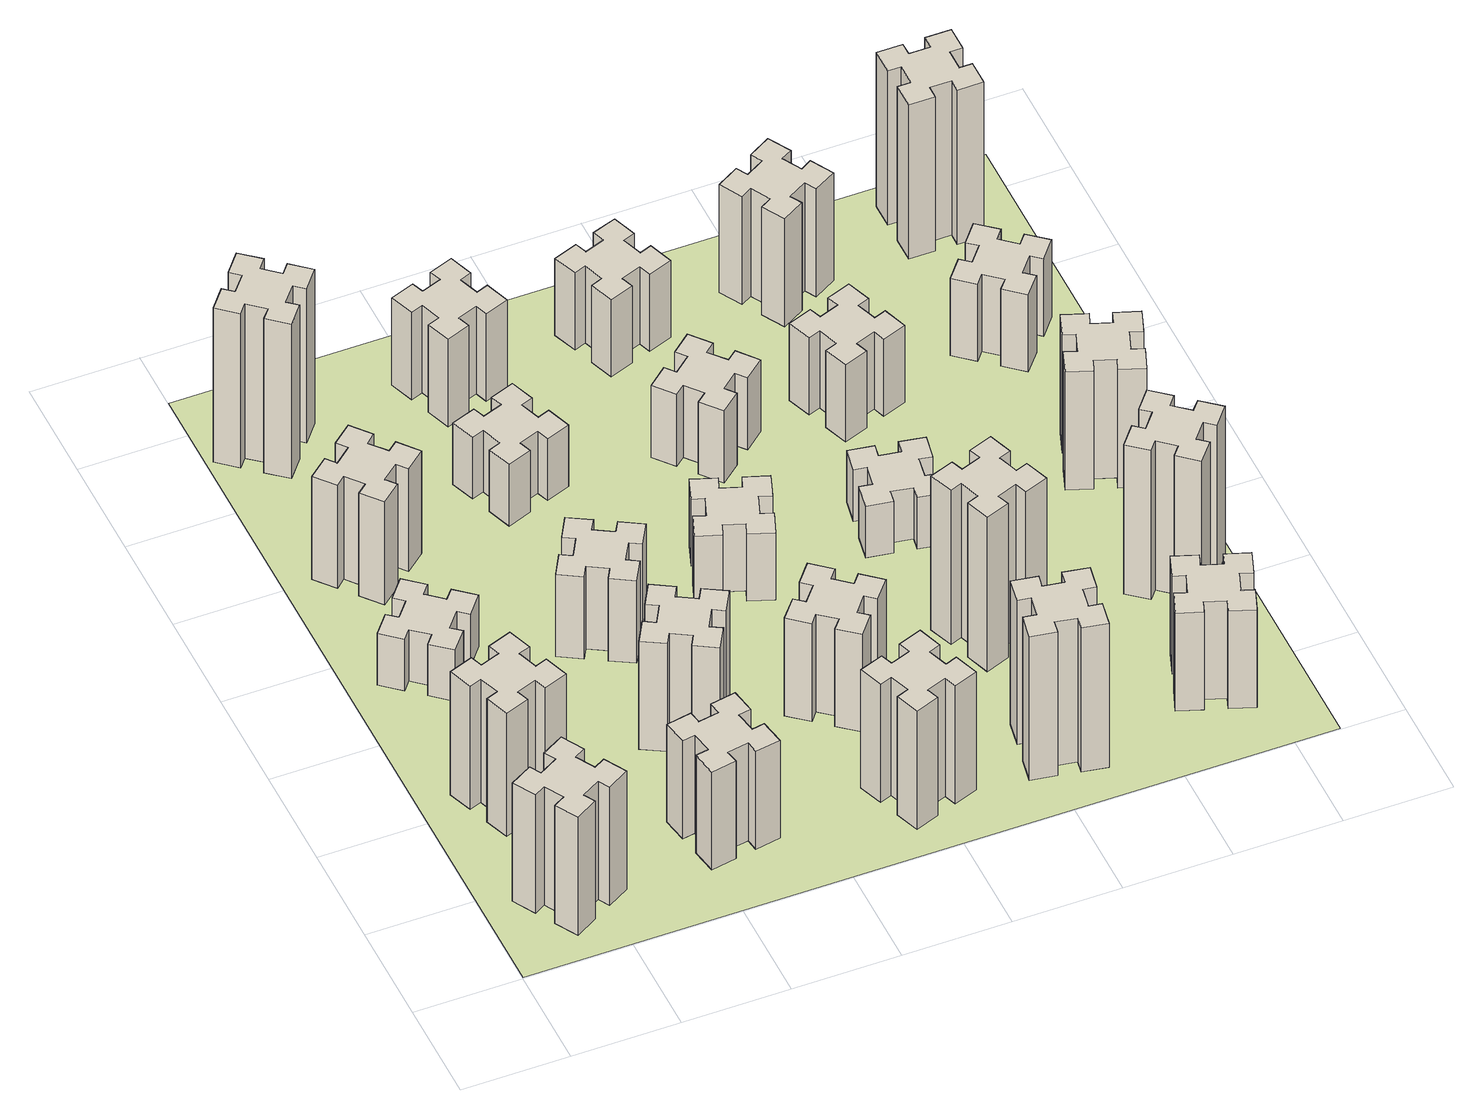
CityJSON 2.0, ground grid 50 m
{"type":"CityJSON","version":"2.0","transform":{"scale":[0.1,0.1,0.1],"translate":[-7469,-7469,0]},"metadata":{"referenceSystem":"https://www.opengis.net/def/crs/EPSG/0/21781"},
"CityObjects":{
"building1":{"type":"Building","attributes":{"class":"1000","function":"1000","usage":"1000","yearOfConstruction":2016,"roofType":"1000","measuredHeight":69,"storeysAboveGround":30,"storeysBelowGround":0},"geometry":[{"type":"Solid","lod":"1","boundaries":[[[[0,1,2,3,4,5,6,7,8,9,10,11,12,13,14,15,16,17,18,19]],[[17,16,20,21]],[[16,15,22,20]],[[15,14,23,22]],[[14,13,24,23]],[[13,12,25,24]],[[12,11,26,25]],[[11,10,27,26]],[[10,9,28,27]],[[9,8,29,28]],[[8,7,30,29]],[[7,6,31,30]],[[6,5,32,31]],[[5,4,33,32]],[[4,3,34,33]],[[3,2,35,34]],[[2,1,36,35]],[[1,0,37,36]],[[0,19,38,37]],[[19,18,39,38]],[[18,17,21,39]],[[24,25,26,27,28,29,30,31,32,33,34,35,36,37,38,39,21,20,22,23]]]]}]},
"building2":{"type":"Building","attributes":{"class":"1000","function":"1000","usage":"1000","yearOfConstruction":2016,"roofType":"1000","measuredHeight":72,"storeysAboveGround":30,"storeysBelowGround":0},"geometry":[{"type":"Solid","lod":"1","boundaries":[[[[40,41,42,43,44,45,46,47,48,49,50,51,52,53,54,55,56,57,58,59]],[[57,56,60,61]],[[56,55,62,60]],[[55,54,63,62]],[[54,53,64,63]],[[53,52,65,64]],[[52,51,66,65]],[[51,50,67,66]],[[50,49,68,67]],[[49,48,69,68]],[[48,47,70,69]],[[47,46,71,70]],[[46,45,72,71]],[[45,44,73,72]],[[44,43,74,73]],[[43,42,75,74]],[[42,41,76,75]],[[41,40,77,76]],[[40,59,78,77]],[[59,58,79,78]],[[58,57,61,79]],[[64,65,66,67,68,69,70,71,72,73,74,75,76,77,78,79,61,60,62,63]]]]}]},
"building3":{"type":"Building","attributes":{"class":"1000","function":"1000","usage":"1000","yearOfConstruction":2016,"roofType":"1000","measuredHeight":30,"storeysAboveGround":30,"storeysBelowGround":0},"geometry":[{"type":"Solid","lod":"1","boundaries":[[[[80,81,82,83,84,85,86,87,88,89,90,91,92,93,94,95,96,97,98,99]],[[97,96,100,101]],[[96,95,102,100]],[[95,94,103,102]],[[94,93,104,103]],[[93,92,105,104]],[[92,91,106,105]],[[91,90,107,106]],[[90,89,108,107]],[[89,88,109,108]],[[88,87,110,109]],[[87,86,111,110]],[[86,85,112,111]],[[85,84,113,112]],[[84,83,114,113]],[[83,82,115,114]],[[82,81,116,115]],[[81,80,117,116]],[[80,99,118,117]],[[99,98,119,118]],[[98,97,101,119]],[[104,105,106,107,108,109,110,111,112,113,114,115,116,117,118,119,101,100,102,103]]]]}]},
"building4":{"type":"Building","attributes":{"class":"1000","function":"1000","usage":"1000","yearOfConstruction":2016,"roofType":"1000","measuredHeight":60,"storeysAboveGround":30,"storeysBelowGround":0},"geometry":[{"type":"Solid","lod":"1","boundaries":[[[[120,121,122,123,124,125,126,127,128,129,130,131,132,133,134,135,136,137,138,139]],[[137,136,140,141]],[[136,135,142,140]],[[135,134,143,142]],[[134,133,144,143]],[[133,132,145,144]],[[132,131,146,145]],[[131,130,147,146]],[[130,129,148,147]],[[129,128,149,148]],[[128,127,150,149]],[[127,126,151,150]],[[126,125,152,151]],[[125,124,153,152]],[[124,123,154,153]],[[123,122,155,154]],[[122,121,156,155]],[[121,120,157,156]],[[120,139,158,157]],[[139,138,159,158]],[[138,137,141,159]],[[144,145,146,147,148,149,150,151,152,153,154,155,156,157,158,159,141,140,142,143]]]]}]},
"building5":{"type":"Building","attributes":{"class":"1000","function":"1000","usage":"1000","yearOfConstruction":2016,"roofType":"1000","measuredHeight":57,"storeysAboveGround":30,"storeysBelowGround":0},"geometry":[{"type":"Solid","lod":"1","boundaries":[[[[160,161,162,163,164,165,166,167,168,169,170,171,172,173,174,175,176,177,178,179]],[[177,176,180,181]],[[176,175,182,180]],[[175,174,183,182]],[[174,173,184,183]],[[173,172,185,184]],[[172,171,186,185]],[[171,170,187,186]],[[170,169,188,187]],[[169,168,189,188]],[[168,167,190,189]],[[167,166,191,190]],[[166,165,192,191]],[[165,164,193,192]],[[164,163,194,193]],[[163,162,195,194]],[[162,161,196,195]],[[161,160,197,196]],[[160,179,198,197]],[[179,178,199,198]],[[178,177,181,199]],[[184,185,186,187,188,189,190,191,192,193,194,195,196,197,198,199,181,180,182,183]]]]}]},
"building6":{"type":"Building","attributes":{"class":"1000","function":"1000","usage":"1000","yearOfConstruction":2016,"roofType":"1000","measuredHeight":90,"storeysAboveGround":30,"storeysBelowGround":0},"geometry":[{"type":"Solid","lod":"1","boundaries":[[[[200,201,202,203,204,205,206,207,208,209,210,211,212,213,214,215,216,217,218,219]],[[217,216,220,221]],[[216,215,222,220]],[[215,214,223,222]],[[214,213,224,223]],[[213,212,225,224]],[[212,211,226,225]],[[211,210,227,226]],[[210,209,228,227]],[[209,208,229,228]],[[208,207,230,229]],[[207,206,231,230]],[[206,205,232,231]],[[205,204,233,232]],[[204,203,234,233]],[[203,202,235,234]],[[202,201,236,235]],[[201,200,237,236]],[[200,219,238,237]],[[219,218,239,238]],[[218,217,221,239]],[[224,225,226,227,228,229,230,231,232,233,234,235,236,237,238,239,221,220,222,223]]]]}]},
"building7":{"type":"Building","attributes":{"class":"1000","function":"1000","usage":"1000","yearOfConstruction":2016,"roofType":"1000","measuredHeight":63,"storeysAboveGround":30,"storeysBelowGround":0},"geometry":[{"type":"Solid","lod":"1","boundaries":[[[[240,241,242,243,244,245,246,247,248,249,250,251,252,253,254,255,256,257,258,259]],[[257,256,260,261]],[[256,255,262,260]],[[255,254,263,262]],[[254,253,264,263]],[[253,252,265,264]],[[252,251,266,265]],[[251,250,267,266]],[[250,249,268,267]],[[249,248,269,268]],[[248,247,270,269]],[[247,246,271,270]],[[246,245,272,271]],[[245,244,273,272]],[[244,243,274,273]],[[243,242,275,274]],[[242,241,276,275]],[[241,240,277,276]],[[240,259,278,277]],[[259,258,279,278]],[[258,257,261,279]],[[264,265,266,267,268,269,270,271,272,273,274,275,276,277,278,279,261,260,262,263]]]]}]},
"building8":{"type":"Building","attributes":{"class":"1000","function":"1000","usage":"1000","yearOfConstruction":2016,"roofType":"1000","measuredHeight":48,"storeysAboveGround":30,"storeysBelowGround":0},"geometry":[{"type":"Solid","lod":"1","boundaries":[[[[280,281,282,283,284,285,286,287,288,289,290,291,292,293,294,295,296,297,298,299]],[[297,296,300,301]],[[296,295,302,300]],[[295,294,303,302]],[[294,293,304,303]],[[293,292,305,304]],[[292,291,306,305]],[[291,290,307,306]],[[290,289,308,307]],[[289,288,309,308]],[[288,287,310,309]],[[287,286,311,310]],[[286,285,312,311]],[[285,284,313,312]],[[284,283,314,313]],[[283,282,315,314]],[[282,281,316,315]],[[281,280,317,316]],[[280,299,318,317]],[[299,298,319,318]],[[298,297,301,319]],[[304,305,306,307,308,309,310,311,312,313,314,315,316,317,318,319,301,300,302,303]]]]}]},
"building9":{"type":"Building","attributes":{"class":"1000","function":"1000","usage":"1000","yearOfConstruction":2016,"roofType":"1000","measuredHeight":36,"storeysAboveGround":30,"storeysBelowGround":0},"geometry":[{"type":"Solid","lod":"1","boundaries":[[[[320,321,322,323,324,325,326,327,328,329,330,331,332,333,334,335,336,337,338,339]],[[337,336,340,341]],[[336,335,342,340]],[[335,334,343,342]],[[334,333,344,343]],[[333,332,345,344]],[[332,331,346,345]],[[331,330,347,346]],[[330,329,348,347]],[[329,328,349,348]],[[328,327,350,349]],[[327,326,351,350]],[[326,325,352,351]],[[325,324,353,352]],[[324,323,354,353]],[[323,322,355,354]],[[322,321,356,355]],[[321,320,357,356]],[[320,339,358,357]],[[339,338,359,358]],[[338,337,341,359]],[[344,345,346,347,348,349,350,351,352,353,354,355,356,357,358,359,341,340,342,343]]]]}]},
"building10":{"type":"Building","attributes":{"class":"1000","function":"1000","usage":"1000","yearOfConstruction":2016,"roofType":"1000","measuredHeight":69,"storeysAboveGround":30,"storeysBelowGround":0},"geometry":[{"type":"Solid","lod":"1","boundaries":[[[[360,361,362,363,364,365,366,367,368,369,370,371,372,373,374,375,376,377,378,379]],[[377,376,380,381]],[[376,375,382,380]],[[375,374,383,382]],[[374,373,384,383]],[[373,372,385,384]],[[372,371,386,385]],[[371,370,387,386]],[[370,369,388,387]],[[369,368,389,388]],[[368,367,390,389]],[[367,366,391,390]],[[366,365,392,391]],[[365,364,393,392]],[[364,363,394,393]],[[363,362,395,394]],[[362,361,396,395]],[[361,360,397,396]],[[360,379,398,397]],[[379,378,399,398]],[[378,377,381,399]],[[384,385,386,387,388,389,390,391,392,393,394,395,396,397,398,399,381,380,382,383]]]]}]},
"building11":{"type":"Building","attributes":{"class":"1000","function":"1000","usage":"1000","yearOfConstruction":2016,"roofType":"1000","measuredHeight":51,"storeysAboveGround":30,"storeysBelowGround":0},"geometry":[{"type":"Solid","lod":"1","boundaries":[[[[400,401,402,403,404,405,406,407,408,409,410,411,412,413,414,415,416,417,418,419]],[[417,416,420,421]],[[416,415,422,420]],[[415,414,423,422]],[[414,413,424,423]],[[413,412,425,424]],[[412,411,426,425]],[[411,410,427,426]],[[410,409,428,427]],[[409,408,429,428]],[[408,407,430,429]],[[407,406,431,430]],[[406,405,432,431]],[[405,404,433,432]],[[404,403,434,433]],[[403,402,435,434]],[[402,401,436,435]],[[401,400,437,436]],[[400,419,438,437]],[[419,418,439,438]],[[418,417,421,439]],[[424,425,426,427,428,429,430,431,432,433,434,435,436,437,438,439,421,420,422,423]]]]}]},
"building12":{"type":"Building","attributes":{"class":"1000","function":"1000","usage":"1000","yearOfConstruction":2016,"roofType":"1000","measuredHeight":57,"storeysAboveGround":30,"storeysBelowGround":0},"geometry":[{"type":"Solid","lod":"1","boundaries":[[[[440,441,442,443,444,445,446,447,448,449,450,451,452,453,454,455,456,457,458,459]],[[457,456,460,461]],[[456,455,462,460]],[[455,454,463,462]],[[454,453,464,463]],[[453,452,465,464]],[[452,451,466,465]],[[451,450,467,466]],[[450,449,468,467]],[[449,448,469,468]],[[448,447,470,469]],[[447,446,471,470]],[[446,445,472,471]],[[445,444,473,472]],[[444,443,474,473]],[[443,442,475,474]],[[442,441,476,475]],[[441,440,477,476]],[[440,459,478,477]],[[459,458,479,478]],[[458,457,461,479]],[[464,465,466,467,468,469,470,471,472,473,474,475,476,477,478,479,461,460,462,463]]]]}]},
"building13":{"type":"Building","attributes":{"class":"1000","function":"1000","usage":"1000","yearOfConstruction":2016,"roofType":"1000","measuredHeight":39,"storeysAboveGround":30,"storeysBelowGround":0},"geometry":[{"type":"Solid","lod":"1","boundaries":[[[[480,481,482,483,484,485,486,487,488,489,490,491,492,493,494,495,496,497,498,499]],[[497,496,500,501]],[[496,495,502,500]],[[495,494,503,502]],[[494,493,504,503]],[[493,492,505,504]],[[492,491,506,505]],[[491,490,507,506]],[[490,489,508,507]],[[489,488,509,508]],[[488,487,510,509]],[[487,486,511,510]],[[486,485,512,511]],[[485,484,513,512]],[[484,483,514,513]],[[483,482,515,514]],[[482,481,516,515]],[[481,480,517,516]],[[480,499,518,517]],[[499,498,519,518]],[[498,497,501,519]],[[504,505,506,507,508,509,510,511,512,513,514,515,516,517,518,519,501,500,502,503]]]]}]},
"building14":{"type":"Building","attributes":{"class":"1000","function":"1000","usage":"1000","yearOfConstruction":2016,"roofType":"1000","measuredHeight":84,"storeysAboveGround":30,"storeysBelowGround":0},"geometry":[{"type":"Solid","lod":"1","boundaries":[[[[520,521,522,523,524,525,526,527,528,529,530,531,532,533,534,535,536,537,538,539]],[[537,536,540,541]],[[536,535,542,540]],[[535,534,543,542]],[[534,533,544,543]],[[533,532,545,544]],[[532,531,546,545]],[[531,530,547,546]],[[530,529,548,547]],[[529,528,549,548]],[[528,527,550,549]],[[527,526,551,550]],[[526,525,552,551]],[[525,524,553,552]],[[524,523,554,553]],[[523,522,555,554]],[[522,521,556,555]],[[521,520,557,556]],[[520,539,558,557]],[[539,538,559,558]],[[538,537,541,559]],[[544,545,546,547,548,549,550,551,552,553,554,555,556,557,558,559,541,540,542,543]]]]}]},
"building15":{"type":"Building","attributes":{"class":"1000","function":"1000","usage":"1000","yearOfConstruction":2016,"roofType":"1000","measuredHeight":42,"storeysAboveGround":30,"storeysBelowGround":0},"geometry":[{"type":"Solid","lod":"1","boundaries":[[[[560,561,562,563,564,565,566,567,568,569,570,571,572,573,574,575,576,577,578,579]],[[577,576,580,581]],[[576,575,582,580]],[[575,574,583,582]],[[574,573,584,583]],[[573,572,585,584]],[[572,571,586,585]],[[571,570,587,586]],[[570,569,588,587]],[[569,568,589,588]],[[568,567,590,589]],[[567,566,591,590]],[[566,565,592,591]],[[565,564,593,592]],[[564,563,594,593]],[[563,562,595,594]],[[562,561,596,595]],[[561,560,597,596]],[[560,579,598,597]],[[579,578,599,598]],[[578,577,581,599]],[[584,585,586,587,588,589,590,591,592,593,594,595,596,597,598,599,581,580,582,583]]]]}]},
"building16":{"type":"Building","attributes":{"class":"1000","function":"1000","usage":"1000","yearOfConstruction":2016,"roofType":"1000","measuredHeight":45,"storeysAboveGround":30,"storeysBelowGround":0},"geometry":[{"type":"Solid","lod":"1","boundaries":[[[[600,601,602,603,604,605,606,607,608,609,610,611,612,613,614,615,616,617,618,619]],[[617,616,620,621]],[[616,615,622,620]],[[615,614,623,622]],[[614,613,624,623]],[[613,612,625,624]],[[612,611,626,625]],[[611,610,627,626]],[[610,609,628,627]],[[609,608,629,628]],[[608,607,630,629]],[[607,606,631,630]],[[606,605,632,631]],[[605,604,633,632]],[[604,603,634,633]],[[603,602,635,634]],[[602,601,636,635]],[[601,600,637,636]],[[600,619,638,637]],[[619,618,639,638]],[[618,617,621,639]],[[624,625,626,627,628,629,630,631,632,633,634,635,636,637,638,639,621,620,622,623]]]]}]},
"building17":{"type":"Building","attributes":{"class":"1000","function":"1000","usage":"1000","yearOfConstruction":2016,"roofType":"1000","measuredHeight":90,"storeysAboveGround":30,"storeysBelowGround":0},"geometry":[{"type":"Solid","lod":"1","boundaries":[[[[640,641,642,643,644,645,646,647,648,649,650,651,652,653,654,655,656,657,658,659]],[[657,656,660,661]],[[656,655,662,660]],[[655,654,663,662]],[[654,653,664,663]],[[653,652,665,664]],[[652,651,666,665]],[[651,650,667,666]],[[650,649,668,667]],[[649,648,669,668]],[[648,647,670,669]],[[647,646,671,670]],[[646,645,672,671]],[[645,644,673,672]],[[644,643,674,673]],[[643,642,675,674]],[[642,641,676,675]],[[641,640,677,676]],[[640,659,678,677]],[[659,658,679,678]],[[658,657,661,679]],[[664,665,666,667,668,669,670,671,672,673,674,675,676,677,678,679,661,660,662,663]]]]}]},
"building18":{"type":"Building","attributes":{"class":"1000","function":"1000","usage":"1000","yearOfConstruction":2016,"roofType":"1000","measuredHeight":30,"storeysAboveGround":30,"storeysBelowGround":0},"geometry":[{"type":"Solid","lod":"1","boundaries":[[[[680,681,682,683,684,685,686,687,688,689,690,691,692,693,694,695,696,697,698,699]],[[697,696,700,701]],[[696,695,702,700]],[[695,694,703,702]],[[694,693,704,703]],[[693,692,705,704]],[[692,691,706,705]],[[691,690,707,706]],[[690,689,708,707]],[[689,688,709,708]],[[688,687,710,709]],[[687,686,711,710]],[[686,685,712,711]],[[685,684,713,712]],[[684,683,714,713]],[[683,682,715,714]],[[682,681,716,715]],[[681,680,717,716]],[[680,699,718,717]],[[699,698,719,718]],[[698,697,701,719]],[[704,705,706,707,708,709,710,711,712,713,714,715,716,717,718,719,701,700,702,703]]]]}]},
"building19":{"type":"Building","attributes":{"class":"1000","function":"1000","usage":"1000","yearOfConstruction":2016,"roofType":"1000","measuredHeight":45,"storeysAboveGround":30,"storeysBelowGround":0},"geometry":[{"type":"Solid","lod":"1","boundaries":[[[[720,721,722,723,724,725,726,727,728,729,730,731,732,733,734,735,736,737,738,739]],[[737,736,740,741]],[[736,735,742,740]],[[735,734,743,742]],[[734,733,744,743]],[[733,732,745,744]],[[732,731,746,745]],[[731,730,747,746]],[[730,729,748,747]],[[729,728,749,748]],[[728,727,750,749]],[[727,726,751,750]],[[726,725,752,751]],[[725,724,753,752]],[[724,723,754,753]],[[723,722,755,754]],[[722,721,756,755]],[[721,720,757,756]],[[720,739,758,757]],[[739,738,759,758]],[[738,737,741,759]],[[744,745,746,747,748,749,750,751,752,753,754,755,756,757,758,759,741,740,742,743]]]]}]},
"building20":{"type":"Building","attributes":{"class":"1000","function":"1000","usage":"1000","yearOfConstruction":2016,"roofType":"1000","measuredHeight":57,"storeysAboveGround":30,"storeysBelowGround":0},"geometry":[{"type":"Solid","lod":"1","boundaries":[[[[760,761,762,763,764,765,766,767,768,769,770,771,772,773,774,775,776,777,778,779]],[[777,776,780,781]],[[776,775,782,780]],[[775,774,783,782]],[[774,773,784,783]],[[773,772,785,784]],[[772,771,786,785]],[[771,770,787,786]],[[770,769,788,787]],[[769,768,789,788]],[[768,767,790,789]],[[767,766,791,790]],[[766,765,792,791]],[[765,764,793,792]],[[764,763,794,793]],[[763,762,795,794]],[[762,761,796,795]],[[761,760,797,796]],[[760,779,798,797]],[[779,778,799,798]],[[778,777,781,799]],[[784,785,786,787,788,789,790,791,792,793,794,795,796,797,798,799,781,780,782,783]]]]}]},
"building21":{"type":"Building","attributes":{"class":"1000","function":"1000","usage":"1000","yearOfConstruction":2016,"roofType":"1000","measuredHeight":63,"storeysAboveGround":30,"storeysBelowGround":0},"geometry":[{"type":"Solid","lod":"1","boundaries":[[[[800,801,802,803,804,805,806,807,808,809,810,811,812,813,814,815,816,817,818,819]],[[817,816,820,821]],[[816,815,822,820]],[[815,814,823,822]],[[814,813,824,823]],[[813,812,825,824]],[[812,811,826,825]],[[811,810,827,826]],[[810,809,828,827]],[[809,808,829,828]],[[808,807,830,829]],[[807,806,831,830]],[[806,805,832,831]],[[805,804,833,832]],[[804,803,834,833]],[[803,802,835,834]],[[802,801,836,835]],[[801,800,837,836]],[[800,819,838,837]],[[819,818,839,838]],[[818,817,821,839]],[[824,825,826,827,828,829,830,831,832,833,834,835,836,837,838,839,821,820,822,823]]]]}]},
"building22":{"type":"Building","attributes":{"class":"1000","function":"1000","usage":"1000","yearOfConstruction":2016,"roofType":"1000","measuredHeight":87,"storeysAboveGround":30,"storeysBelowGround":0},"geometry":[{"type":"Solid","lod":"1","boundaries":[[[[840,841,842,843,844,845,846,847,848,849,850,851,852,853,854,855,856,857,858,859]],[[857,856,860,861]],[[856,855,862,860]],[[855,854,863,862]],[[854,853,864,863]],[[853,852,865,864]],[[852,851,866,865]],[[851,850,867,866]],[[850,849,868,867]],[[849,848,869,868]],[[848,847,870,869]],[[847,846,871,870]],[[846,845,872,871]],[[845,844,873,872]],[[844,843,874,873]],[[843,842,875,874]],[[842,841,876,875]],[[841,840,877,876]],[[840,859,878,877]],[[859,858,879,878]],[[858,857,861,879]],[[864,865,866,867,868,869,870,871,872,873,874,875,876,877,878,879,861,860,862,863]]]]}]},
"building23":{"type":"Building","attributes":{"class":"1000","function":"1000","usage":"1000","yearOfConstruction":2016,"roofType":"1000","measuredHeight":69,"storeysAboveGround":30,"storeysBelowGround":0},"geometry":[{"type":"Solid","lod":"1","boundaries":[[[[880,881,882,883,884,885,886,887,888,889,890,891,892,893,894,895,896,897,898,899]],[[897,896,900,901]],[[896,895,902,900]],[[895,894,903,902]],[[894,893,904,903]],[[893,892,905,904]],[[892,891,906,905]],[[891,890,907,906]],[[890,889,908,907]],[[889,888,909,908]],[[888,887,910,909]],[[887,886,911,910]],[[886,885,912,911]],[[885,884,913,912]],[[884,883,914,913]],[[883,882,915,914]],[[882,881,916,915]],[[881,880,917,916]],[[880,899,918,917]],[[899,898,919,918]],[[898,897,901,919]],[[904,905,906,907,908,909,910,911,912,913,914,915,916,917,918,919,901,900,902,903]]]]}]},
"building24":{"type":"Building","attributes":{"class":"1000","function":"1000","usage":"1000","yearOfConstruction":2016,"roofType":"1000","measuredHeight":45,"storeysAboveGround":30,"storeysBelowGround":0},"geometry":[{"type":"Solid","lod":"1","boundaries":[[[[920,921,922,923,924,925,926,927,928,929,930,931,932,933,934,935,936,937,938,939]],[[937,936,940,941]],[[936,935,942,940]],[[935,934,943,942]],[[934,933,944,943]],[[933,932,945,944]],[[932,931,946,945]],[[931,930,947,946]],[[930,929,948,947]],[[929,928,949,948]],[[928,927,950,949]],[[927,926,951,950]],[[926,925,952,951]],[[925,924,953,952]],[[924,923,954,953]],[[923,922,955,954]],[[922,921,956,955]],[[921,920,957,956]],[[920,939,958,957]],[[939,938,959,958]],[[938,937,941,959]],[[944,945,946,947,948,949,950,951,952,953,954,955,956,957,958,959,941,940,942,943]]]]}]},
"building25":{"type":"Building","attributes":{"class":"1000","function":"1000","usage":"1000","yearOfConstruction":2016,"roofType":"1000","measuredHeight":90,"storeysAboveGround":30,"storeysBelowGround":0},"geometry":[{"type":"Solid","lod":"1","boundaries":[[[[960,961,962,963,964,965,966,967,968,969,970,971,972,973,974,975,976,977,978,979]],[[977,976,980,981]],[[976,975,982,980]],[[975,974,983,982]],[[974,973,984,983]],[[973,972,985,984]],[[972,971,986,985]],[[971,970,987,986]],[[970,969,988,987]],[[969,968,989,988]],[[968,967,990,989]],[[967,966,991,990]],[[966,965,992,991]],[[965,964,993,992]],[[964,963,994,993]],[[963,962,995,994]],[[962,961,996,995]],[[961,960,997,996]],[[960,979,998,997]],[[979,978,999,998]],[[978,977,981,999]],[[984,985,986,987,988,989,990,991,992,993,994,995,996,997,998,999,981,980,982,983]]]]}]},
"landuse1":{"type":"LandUse","attributes":{"name":"plot1","function":"1010"},"geometry":[{"type":"MultiSurface","lod":"1","boundaries":[[[1000,1001,1002,1003]]]}]}
},
"vertices":[
[255,364,0],[305,277,0],[253,247,0],[313,143,0],[417,203,0],[387,255,0],[474,305,0],[504,253,0],[608,313,0],[548,417,0],[496,387,0],[446,474,0],[498,504,0],[438,608,0],[334,548,0],[364,496,0],[277,446,0],[247,498,0],[143,438,0],[203,334,0],[277,446,690],[247,498,690],[364,496,690],[334,548,690],[438,608,690],[498,504,690],[446,474,690],[496,387,690],[548,417,690],[608,313,690],[504,253,690],[474,305,690],[387,255,690],[417,203,690],[313,143,690],[253,247,690],[305,277,690],[255,364,690],[203,334,690],[143,438,690],
[366,895,0],[460,929,0],[480,873,0],[593,914,0],[552,1027,0],[496,1006,0],[462,1100,0],[518,1120,0],[477,1233,0],[364,1192,0],[385,1136,0],[291,1102,0],[270,1158,0],[157,1117,0],[199,1004,0],[255,1025,0],[289,931,0],[233,910,0],[274,797,0],[387,839,0],[289,931,720],[233,910,720],[255,1025,720],[199,1004,720],[157,1117,720],[270,1158,720],[291,1102,720],[385,1136,720],[364,1192,720],[477,1233,720],[518,1120,720],[462,1100,720],[496,1006,720],[552,1027,720],[593,914,720],[480,873,720],[460,929,720],[366,895,720],[387,839,720],[274,797,720],
[484,1907,0],[408,1972,0],[446,2018,0],[354,2095,0],[277,2003,0],[323,1964,0],[259,1888,0],[213,1926,0],[136,1834,0],[228,1757,0],[266,1803,0],[343,1739,0],[304,1693,0],[396,1616,0],[473,1708,0],[427,1746,0],[492,1823,0],[538,1784,0],[615,1876,0],[523,1953,0],[492,1823,300],[538,1784,300],[427,1746,300],[473,1708,300],[396,1616,300],[304,1693,300],[343,1739,300],[266,1803,300],[228,1757,300],[136,1834,300],[213,1926,300],[259,1888,300],[323,1964,300],[277,2003,300],[354,2095,300],[446,2018,300],[408,1972,300],[484,1907,300],[523,1953,300],[615,1876,300],
[492,2528,0],[427,2604,0],[473,2643,0],[396,2735,0],[304,2658,0],[343,2612,0],[266,2547,0],[228,2593,0],[136,2516,0],[213,2424,0],[259,2463,0],[323,2386,0],[277,2348,0],[354,2256,0],[446,2333,0],[408,2379,0],[484,2443,0],[523,2397,0],[615,2474,0],[538,2566,0],[484,2443,600],[523,2397,600],[408,2379,600],[446,2333,600],[354,2256,600],[277,2348,600],[323,2386,600],[259,2463,600],[213,2424,600],[136,2516,600],[228,2593,600],[266,2547,600],[343,2612,600],[304,2658,600],[396,2735,600],[473,2643,600],[427,2604,600],[492,2528,600],[538,2566,600],[615,2474,600],
[1085,358,0],[1184,376,0],[1194,317,0],[1312,337,0],[1291,456,0],[1232,445,0],[1215,544,0],[1274,554,0],[1253,672,0],[1135,651,0],[1145,592,0],[1047,575,0],[1037,634,0],[918,613,0],[939,495,0],[998,505,0],[1016,407,0],[957,397,0],[977,278,0],[1096,299,0],[1016,407,570],[957,397,570],[998,505,570],[939,495,570],[918,613,570],[1037,634,570],[1047,575,570],[1145,592,570],[1135,651,570],[1253,672,570],[1274,554,570],[1215,544,570],[1232,445,570],[1291,456,570],[1312,337,570],[1194,317,570],[1184,376,570],[1085,358,570],[1096,299,570],[977,278,570],
[384,3387,0],[308,3452,0],[346,3498,0],[254,3575,0],[177,3483,0],[223,3444,0],[159,3368,0],[113,3406,0],[36,3314,0],[128,3237,0],[166,3283,0],[243,3219,0],[204,3173,0],[296,3096,0],[373,3188,0],[327,3226,0],[392,3303,0],[438,3264,0],[515,3356,0],[423,3433,0],[392,3303,900],[438,3264,900],[327,3226,900],[373,3188,900],[296,3096,900],[204,3173,900],[243,3219,900],[166,3283,900],[128,3237,900],[36,3314,900],[113,3406,900],[159,3368,900],[223,3444,900],[177,3483,900],[254,3575,900],[346,3498,900],[308,3452,900],[384,3387,900],[423,3433,900],[515,3356,900],
[1286,1017,0],[1336,1104,0],[1388,1074,0],[1448,1178,0],[1344,1238,0],[1314,1186,0],[1227,1236,0],[1257,1288,0],[1153,1348,0],[1093,1244,0],[1145,1214,0],[1095,1127,0],[1043,1157,0],[983,1053,0],[1087,993,0],[1117,1045,0],[1204,995,0],[1174,943,0],[1278,883,0],[1338,987,0],[1204,995,630],[1174,943,630],[1117,1045,630],[1087,993,630],[983,1053,630],[1043,1157,630],[1095,1127,630],[1145,1214,630],[1093,1244,630],[1153,1348,630],[1257,1288,630],[1227,1236,630],[1314,1186,630],[1344,1238,630],[1448,1178,630],[1388,1074,630],[1336,1104,630],[1286,1017,630],[1338,987,630],[1278,883,630],
[1045,1854,0],[995,1767,0],[943,1797,0],[883,1693,0],[987,1633,0],[1017,1685,0],[1104,1635,0],[1074,1583,0],[1178,1523,0],[1238,1627,0],[1186,1657,0],[1236,1744,0],[1288,1714,0],[1348,1818,0],[1244,1878,0],[1214,1826,0],[1127,1876,0],[1157,1928,0],[1053,1988,0],[993,1884,0],[1127,1876,480],[1157,1928,480],[1214,1826,480],[1244,1878,480],[1348,1818,480],[1288,1714,480],[1236,1744,480],[1186,1657,480],[1238,1627,480],[1178,1523,480],[1074,1583,480],[1104,1635,480],[1017,1685,480],[987,1633,480],[883,1693,480],[943,1797,480],[995,1767,480],[1045,1854,480],[993,1884,480],[1053,1988,480],
[1125,2816,0],[1031,2782,0],[1010,2838,0],[897,2797,0],[939,2684,0],[995,2705,0],[1029,2611,0],[973,2590,0],[1014,2477,0],[1127,2519,0],[1106,2575,0],[1200,2609,0],[1220,2553,0],[1333,2594,0],[1292,2707,0],[1236,2686,0],[1202,2780,0],[1258,2800,0],[1217,2913,0],[1104,2872,0],[1202,2780,360],[1258,2800,360],[1236,2686,360],[1292,2707,360],[1333,2594,360],[1220,2553,360],[1200,2609,360],[1106,2575,360],[1127,2519,360],[1014,2477,360],[973,2590,360],[1029,2611,360],[995,2705,360],[939,2684,360],[897,2797,360],[1010,2838,360],[1031,2782,360],[1125,2816,360],[1104,2872,360],[1217,2913,360],
[1965,496,0],[1871,462,0],[1850,518,0],[1737,477,0],[1779,364,0],[1835,385,0],[1869,291,0],[1813,270,0],[1854,157,0],[1967,199,0],[1946,255,0],[2040,289,0],[2060,233,0],[2173,274,0],[2132,387,0],[2076,366,0],[2042,460,0],[2098,480,0],[2057,593,0],[1944,552,0],[2042,460,690],[2098,480,690],[2076,366,690],[2132,387,690],[2173,274,690],[2060,233,690],[2040,289,690],[1946,255,690],[1967,199,690],[1854,157,690],[1813,270,690],[1869,291,690],[1835,385,690],[1779,364,690],[1737,477,690],[1850,518,690],[1871,462,690],[1965,496,690],[1944,552,690],[2057,593,690],
[1125,3456,0],[1031,3422,0],[1010,3478,0],[897,3437,0],[939,3324,0],[995,3345,0],[1029,3251,0],[973,3230,0],[1014,3117,0],[1127,3159,0],[1106,3215,0],[1200,3249,0],[1220,3193,0],[1333,3234,0],[1292,3347,0],[1236,3326,0],[1202,3420,0],[1258,3440,0],[1217,3553,0],[1104,3512,0],[1202,3420,510],[1258,3440,510],[1236,3326,510],[1292,3347,510],[1333,3234,510],[1220,3193,510],[1200,3249,510],[1106,3215,510],[1127,3159,510],[1014,3117,510],[973,3230,510],[1029,3251,510],[995,3345,510],[939,3324,510],[897,3437,510],[1010,3478,510],[1031,3422,510],[1125,3456,510],[1104,3512,510],[1217,3553,510],
[1803,1124,0],[1739,1048,0],[1693,1086,0],[1616,994,0],[1708,917,0],[1746,963,0],[1823,899,0],[1784,853,0],[1876,776,0],[1953,868,0],[1907,906,0],[1972,983,0],[2018,944,0],[2095,1036,0],[2003,1113,0],[1964,1067,0],[1888,1132,0],[1926,1178,0],[1834,1255,0],[1757,1163,0],[1888,1132,570],[1926,1178,570],[1964,1067,570],[2003,1113,570],[2095,1036,570],[2018,944,570],[1972,983,570],[1907,906,570],[1953,868,570],[1876,776,570],[1784,853,570],[1823,899,570],[1746,963,570],[1708,917,570],[1616,994,570],[1693,1086,570],[1739,1048,570],[1803,1124,570],[1757,1163,570],[1834,1255,570],
[1842,1771,0],[1876,1865,0],[1932,1844,0],[1973,1957,0],[1860,1998,0],[1840,1942,0],[1746,1976,0],[1767,2032,0],[1654,2073,0],[1613,1960,0],[1669,1940,0],[1635,1846,0],[1579,1867,0],[1537,1754,0],[1650,1713,0],[1671,1769,0],[1765,1735,0],[1744,1679,0],[1857,1637,0],[1898,1750,0],[1765,1735,390],[1744,1679,390],[1671,1769,390],[1650,1713,390],[1537,1754,390],[1579,1867,390],[1635,1846,390],[1669,1940,390],[1613,1960,390],[1654,2073,390],[1767,2032,390],[1746,1976,390],[1840,1942,390],[1860,1998,390],[1973,1957,390],[1932,1844,390],[1876,1865,390],[1842,1771,390],[1898,1750,390],[1857,1637,390],
[2496,444,0],[2478,345,0],[2419,356,0],[2398,237,0],[2517,217,0],[2527,276,0],[2625,258,0],[2615,199,0],[2733,178,0],[2754,297,0],[2695,307,0],[2712,405,0],[2771,395,0],[2792,513,0],[2674,534,0],[2664,475,0],[2565,492,0],[2576,551,0],[2457,572,0],[2437,454,0],[2565,492,840],[2576,551,840],[2664,475,840],[2674,534,840],[2792,513,840],[2771,395,840],[2712,405,840],[2695,307,840],[2754,297,840],[2733,178,840],[2615,199,840],[2625,258,840],[2527,276,840],[2517,217,840],[2398,237,840],[2419,356,840],[2478,345,840],[2496,444,840],[2437,454,840],[2457,572,840],
[1988,2479,0],[2064,2543,0],[2103,2497,0],[2195,2574,0],[2118,2666,0],[2072,2628,0],[2007,2704,0],[2053,2743,0],[1976,2835,0],[1884,2758,0],[1923,2712,0],[1846,2647,0],[1808,2693,0],[1716,2616,0],[1793,2524,0],[1839,2563,0],[1903,2486,0],[1857,2448,0],[1934,2356,0],[2026,2433,0],[1903,2486,420],[1857,2448,420],[1839,2563,420],[1793,2524,420],[1716,2616,420],[1808,2693,420],[1846,2647,420],[1923,2712,420],[1884,2758,420],[1976,2835,420],[2053,2743,420],[2007,2704,420],[2072,2628,420],[2118,2666,420],[2195,2574,420],[2103,2497,420],[2064,2543,420],[1988,2479,420],[2026,2433,420],[1934,2356,420],
[1865,3456,0],[1771,3422,0],[1750,3478,0],[1637,3437,0],[1679,3324,0],[1735,3345,0],[1769,3251,0],[1713,3230,0],[1754,3117,0],[1867,3159,0],[1846,3215,0],[1940,3249,0],[1960,3193,0],[2073,3234,0],[2032,3347,0],[1976,3326,0],[1942,3420,0],[1998,3440,0],[1957,3553,0],[1844,3512,0],[1942,3420,450],[1998,3440,450],[1976,3326,450],[2032,3347,450],[2073,3234,450],[1960,3193,450],[1940,3249,450],[1846,3215,450],[1867,3159,450],[1754,3117,450],[1713,3230,450],[1769,3251,450],[1735,3345,450],[1679,3324,450],[1637,3437,450],[1750,3478,450],[1771,3422,450],[1865,3456,450],[1844,3512,450],[1957,3553,450],
[2586,995,0],[2680,1029,0],[2700,973,0],[2813,1014,0],[2772,1127,0],[2716,1106,0],[2682,1200,0],[2738,1220,0],[2697,1333,0],[2584,1292,0],[2605,1236,0],[2511,1202,0],[2490,1258,0],[2377,1217,0],[2419,1104,0],[2475,1125,0],[2509,1031,0],[2453,1010,0],[2494,897,0],[2607,939,0],[2509,1031,900],[2453,1010,900],[2475,1125,900],[2419,1104,900],[2377,1217,900],[2490,1258,900],[2511,1202,900],[2605,1236,900],[2584,1292,900],[2697,1333,900],[2738,1220,900],[2682,1200,900],[2716,1106,900],[2772,1127,900],[2813,1014,900],[2700,973,900],[2680,1029,900],[2586,995,900],[2607,939,900],[2494,897,900],
[2427,1756,0],[2525,1738,0],[2515,1679,0],[2633,1658,0],[2654,1777,0],[2595,1787,0],[2612,1885,0],[2671,1875,0],[2692,1993,0],[2574,2014,0],[2564,1955,0],[2465,1972,0],[2476,2031,0],[2357,2052,0],[2337,1934,0],[2396,1924,0],[2378,1825,0],[2319,1836,0],[2298,1717,0],[2417,1697,0],[2378,1825,300],[2319,1836,300],[2396,1924,300],[2337,1934,300],[2357,2052,300],[2476,2031,300],[2465,1972,300],[2564,1955,300],[2574,2014,300],[2692,1993,300],[2671,1875,300],[2612,1885,300],[2595,1787,300],[2654,1777,300],[2633,1658,300],[2515,1679,300],[2525,1738,300],[2427,1756,300],[2417,1697,300],[2298,1717,300],
[2586,2475,0],[2680,2509,0],[2700,2453,0],[2813,2494,0],[2772,2607,0],[2716,2586,0],[2682,2680,0],[2738,2700,0],[2697,2813,0],[2584,2772,0],[2605,2716,0],[2511,2682,0],[2490,2738,0],[2377,2697,0],[2419,2584,0],[2475,2605,0],[2509,2511,0],[2453,2490,0],[2494,2377,0],[2607,2419,0],[2509,2511,450],[2453,2490,450],[2475,2605,450],[2419,2584,450],[2377,2697,450],[2490,2738,450],[2511,2682,450],[2605,2716,450],[2584,2772,450],[2697,2813,450],[2738,2700,450],[2682,2680,450],[2716,2586,450],[2772,2607,450],[2813,2494,450],[2700,2453,450],[2680,2509,450],[2586,2475,450],[2607,2419,450],[2494,2377,450],
[3249,560,0],[3215,466,0],[3159,487,0],[3117,374,0],[3230,333,0],[3251,389,0],[3345,355,0],[3324,299,0],[3437,257,0],[3478,370,0],[3422,391,0],[3456,485,0],[3512,464,0],[3553,577,0],[3440,618,0],[3420,562,0],[3326,596,0],[3347,652,0],[3234,693,0],[3193,580,0],[3326,596,570],[3347,652,570],[3420,562,570],[3440,618,570],[3553,577,570],[3512,464,570],[3456,485,570],[3422,391,570],[3478,370,570],[3437,257,570],[3324,299,570],[3345,355,570],[3251,389,570],[3230,333,570],[3117,374,570],[3159,487,570],[3215,466,570],[3249,560,570],[3193,580,570],[3234,693,570],
[2716,3347,0],[2666,3434,0],[2718,3464,0],[2658,3568,0],[2554,3508,0],[2584,3456,0],[2497,3406,0],[2467,3458,0],[2363,3398,0],[2423,3294,0],[2475,3324,0],[2525,3237,0],[2473,3207,0],[2533,3103,0],[2637,3163,0],[2607,3215,0],[2694,3265,0],[2724,3213,0],[2828,3273,0],[2768,3377,0],[2694,3265,630],[2724,3213,630],[2607,3215,630],[2637,3163,630],[2533,3103,630],[2473,3207,630],[2525,3237,630],[2475,3324,630],[2423,3294,630],[2363,3398,630],[2467,3458,630],[2497,3406,630],[2584,3456,630],[2554,3508,630],[2658,3568,630],[2718,3464,630],[2666,3434,630],[2716,3347,630],[2768,3377,630],[2828,3273,630],
[3487,1006,0],[3552,1083,0],[3598,1044,0],[3675,1136,0],[3583,1213,0],[3544,1167,0],[3468,1232,0],[3506,1278,0],[3414,1355,0],[3337,1263,0],[3383,1224,0],[3319,1148,0],[3273,1186,0],[3196,1094,0],[3288,1017,0],[3326,1063,0],[3403,999,0],[3364,953,0],[3456,876,0],[3533,968,0],[3403,999,870],[3364,953,870],[3326,1063,870],[3288,1017,870],[3196,1094,870],[3273,1186,870],[3319,1148,870],[3383,1224,870],[3337,1263,870],[3414,1355,870],[3506,1278,870],[3468,1232,870],[3544,1167,870],[3583,1213,870],[3675,1136,870],[3598,1044,870],[3552,1083,870],[3487,1006,870],[3533,968,870],[3456,876,870],
[3351,1769,0],[3445,1735,0],[3424,1679,0],[3537,1637,0],[3578,1750,0],[3522,1771,0],[3556,1865,0],[3612,1844,0],[3653,1957,0],[3540,1998,0],[3520,1942,0],[3426,1976,0],[3447,2032,0],[3334,2073,0],[3293,1960,0],[3349,1940,0],[3315,1846,0],[3259,1867,0],[3217,1754,0],[3330,1713,0],[3315,1846,690],[3259,1867,690],[3349,1940,690],[3293,1960,690],[3334,2073,690],[3447,2032,690],[3426,1976,690],[3520,1942,690],[3540,1998,690],[3653,1957,690],[3612,1844,690],[3556,1865,690],[3522,1771,690],[3578,1750,690],[3537,1637,690],[3424,1679,690],[3445,1735,690],[3351,1769,690],[3330,1713,690],[3217,1754,690],
[3444,2747,0],[3368,2812,0],[3406,2858,0],[3314,2935,0],[3237,2843,0],[3283,2804,0],[3219,2728,0],[3173,2766,0],[3096,2674,0],[3188,2597,0],[3226,2643,0],[3303,2579,0],[3264,2533,0],[3356,2456,0],[3433,2548,0],[3387,2586,0],[3452,2663,0],[3498,2624,0],[3575,2716,0],[3483,2793,0],[3452,2663,450],[3498,2624,450],[3387,2586,450],[3433,2548,450],[3356,2456,450],[3264,2533,450],[3303,2579,450],[3226,2643,450],[3188,2597,450],[3096,2674,450],[3173,2766,450],[3219,2728,450],[3283,2804,450],[3237,2843,450],[3314,2935,450],[3406,2858,450],[3368,2812,450],[3444,2747,450],[3483,2793,450],[3575,2716,450],
[3285,3325,0],[3385,3325,0],[3385,3265,0],[3505,3265,0],[3505,3385,0],[3445,3385,0],[3445,3485,0],[3505,3485,0],[3505,3605,0],[3385,3605,0],[3385,3545,0],[3285,3545,0],[3285,3605,0],[3165,3605,0],[3165,3485,0],[3225,3485,0],[3225,3385,0],[3165,3385,0],[3165,3265,0],[3285,3265,0],[3225,3385,900],[3165,3385,900],[3225,3485,900],[3165,3485,900],[3165,3605,900],[3285,3605,900],[3285,3545,900],[3385,3545,900],[3385,3605,900],[3505,3605,900],[3505,3485,900],[3445,3485,900],[3445,3385,900],[3505,3385,900],[3505,3265,900],[3385,3265,900],[3385,3325,900],[3285,3325,900],[3285,3265,900],[3165,3265,900],
[5,3705,0],[3705,3705,0],[3705,5,0],[5,5,0]
]}
